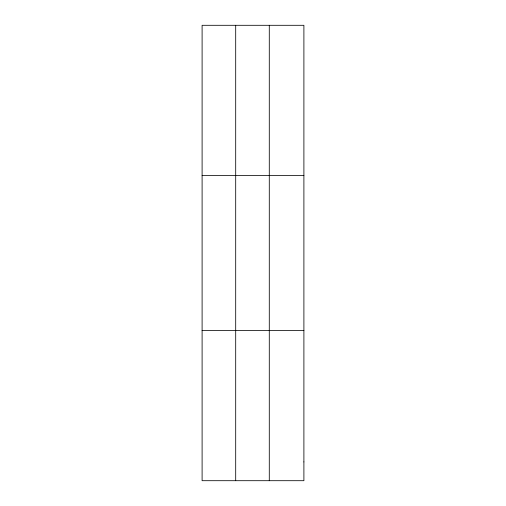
<?xml version="1.0" encoding="UTF-8"?>
<svg xmlns="http://www.w3.org/2000/svg" width="506" height="506" viewBox="0 0 506 506"><rect width="100%" height="100%" fill="white"/><g stroke="black" fill="none" stroke-linecap="round" stroke-linejoin="round"><path stroke-width="0.76" d="M235.695 25.3L235.695 480.7M269.287 25.3L269.287 480.7M202.103 175.582L303.897 175.582M202.103 330.418L303.897 330.418M303.897 461.915L303.897 480.7L202.103 480.7L202.103 25.3L303.897 25.3L303.897 461.915"/></g></svg>
